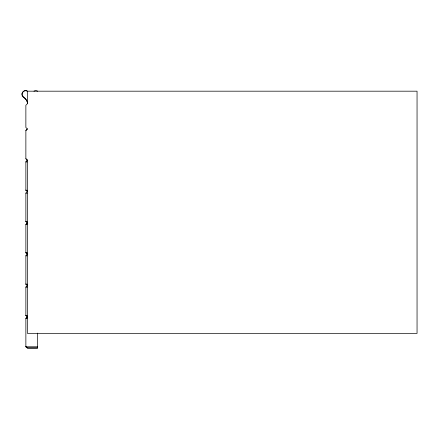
<?xml version="1.0" encoding="UTF-8"?>
<svg xmlns="http://www.w3.org/2000/svg" width="439" height="439" viewBox="0 0 439 439"><rect width="100%" height="100%" fill="white"/><g stroke="black" fill="none" stroke-linecap="round" stroke-linejoin="round"><path stroke-width="0.66" d="M27.437 128.814L25.868 130.383L25.868 158.792L27.437 160.356L27.437 333.421L417.05 333.421L417.05 91.186L27.437 91.186A7.008 4.955 -90 0 0 23.783 91.164C17.999 96.004 28.326 98.363 27.437 103.675L25.868 105.245L25.868 127.48L27.437 129.044L25.868 130.613M27.437 160.378L25.868 161.947L27.174 161.947M27.437 191.481L25.868 193.165L27.174 193.165M27.437 222.93L25.868 224.499L27.174 224.499M27.437 254.263L25.868 255.833L27.174 255.833M27.437 285.597L25.868 287.166L27.174 287.166M27.437 316.931L25.868 318.5L27.174 318.5M27.437 160.125L25.868 161.717L25.868 190.257L27.174 190.257M25.868 193.05L25.868 221.475L27.174 221.475M25.868 221.475L27.437 222.814L25.868 224.384L25.868 252.809L27.174 252.809M25.868 252.809L27.437 254.148L25.868 255.717L25.868 284.143L27.174 284.143M25.868 284.143L27.437 285.482L25.868 287.051L25.868 315.476L27.174 315.476M25.868 315.361L27.437 316.7L25.868 318.27L25.868 346.81L37.628 346.81M37.628 347.913L27.437 347.913L25.868 346.58M25.868 158.693L27.437 160.032M25.868 190.027L27.437 191.366M25.868 190.257L27.437 191.596M25.868 221.36L27.437 222.699M25.868 252.694L27.437 254.033M25.868 284.028L27.437 285.366M25.868 315.476L27.437 316.815M25.868 346.81L27.437 348.149L37.628 348.149L37.628 333.097M33.973 91.164A7.008 4.955 -90 0 1 37.628 91.186M27.437 103.675L27.437 91.186A3.638 3.638 0 0 0 22.444 92.497A3.638 3.638 0 0 0 23.783 97.485A7.073 7.073 0 0 1 27.437 103.675"/></g></svg>
